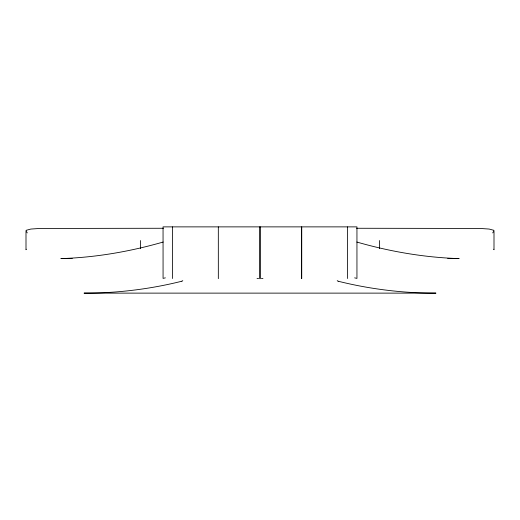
<?xml version="1.0" encoding="UTF-8"?>
<svg xmlns="http://www.w3.org/2000/svg" width="520" height="520" viewBox="0 0 520 520"><rect width="100%" height="100%" fill="white"/><g stroke="black" fill="none" stroke-linecap="round" stroke-linejoin="round"><path stroke-width="0.78" d="M182.793 280.657L181.942 281.183M492.732 232.895L494 230.659L494 249.743L493.734 249.223M26.266 249.223L26 249.743L26 230.659L27.268 232.895M26.221 230.295L30.862 229.053L39.787 228.449L163.423 228.267M181.857 281.216C150.449 289.088 116.857 293.261 84.026 293.124L435.975 293.124C403.137 293.254 369.668 289.107 338.175 281.222M163.15 242.041C129.916 251.596 95.472 257.53 60.879 258.603L72.254 258.603M165.373 277.856L163.072 278.389L163.053 226.876L356.947 226.876L356.947 278.395L354.627 277.856M356.577 228.267L480.214 228.449L489.138 229.053L493.779 230.295M447.746 258.603L459.121 258.603C424.528 257.524 390.084 251.602 356.85 242.041M257.043 278.46L258.615 278.46M261.385 278.46L262.958 278.46M338.084 281.19L337.207 280.657M379.613 240.552L379.613 248.625M347.464 226.876L347.464 278.519M260.195 226.876L260.195 278.688L259.805 278.688L259.805 226.876M218.322 226.876L218.335 278.655M172.542 226.876L172.536 278.519M140.387 240.552L140.387 248.625M301.678 278.655L301.678 226.876L301.665 278.655"/></g></svg>
